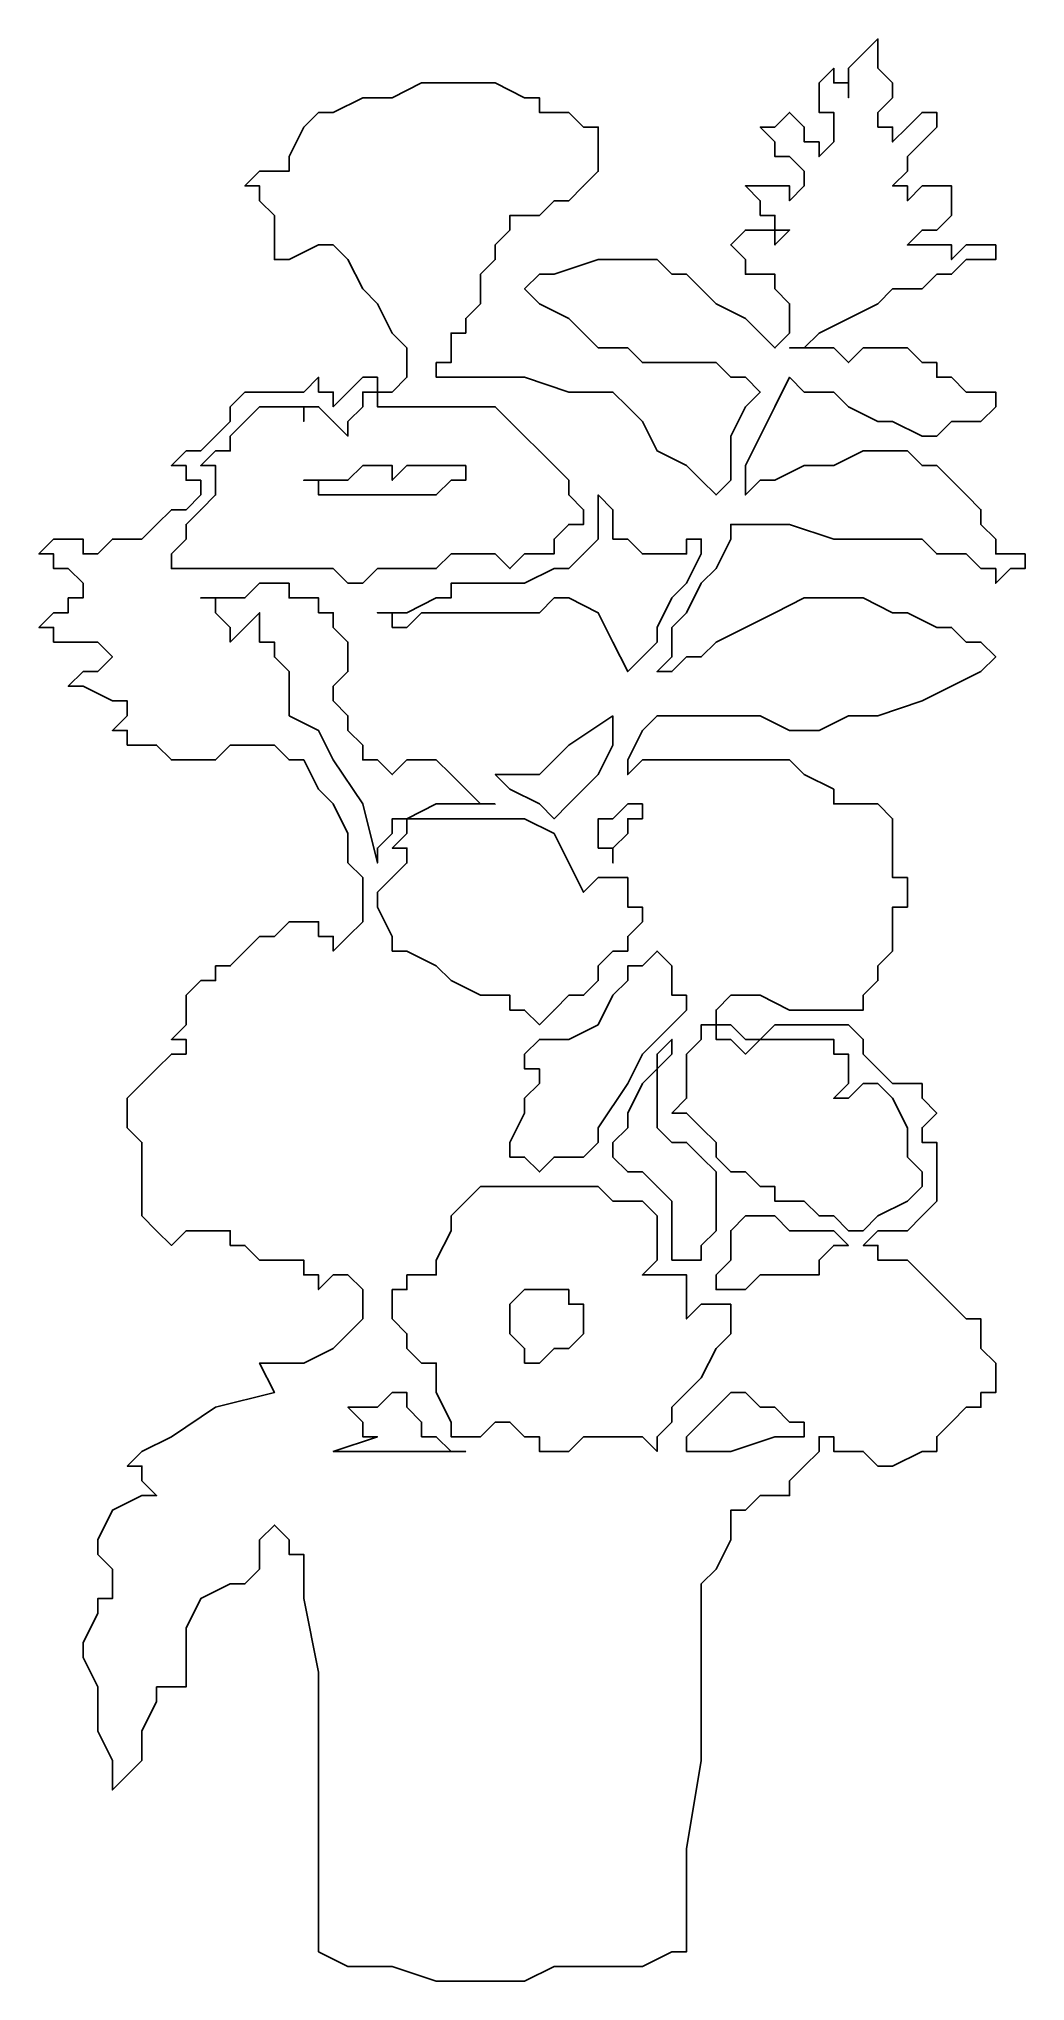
# Model space of a CAD drawing. Extents: x 4.278 to 4.65, y 5.596 to 6.329.
import ezdxf

# ---------------------------------------------------------------- set-up
doc = ezdxf.new("R2010")
doc.units = 0
doc.header["$MEASUREMENT"] = 0
doc.layers.add('P018', color=11, linetype='CONTINUOUS')
doc.layers.add('P02', color=7, linetype='CONTINUOUS')

msp = doc.modelspace()

# ---------------------------------------------------------------- linework, layer by layer
at = {"layer": 'P018'}
for points in [[(4.48318, 6.14588), (4.48318, 6.14588), (4.48318, 6.15144), (4.47762, 6.157), (4.47762, 6.157), (4.47762, 6.16255), (4.47206, 6.16811), (4.4665, 6.17367), (4.4665, 6.17367), (4.4665, 6.17367), (4.46095, 6.17922), (4.45539, 6.18478), (4.45539, 6.18478), (4.45539, 6.18478), (4.44983, 6.19034), (4.44428, 6.19034), (4.44428, 6.19034), (4.42761, 6.19034), (4.42205, 6.19034), (4.41649, 6.19034), (4.41094, 6.19034), (4.41094, 6.19034), (4.41094, 6.19034), (4.41094, 6.19034), (4.40538, 6.19034), (4.40538, 6.19034), (4.40538, 6.19034), (4.40538, 6.19589), (4.39982, 6.19589), (4.39982, 6.19589), (4.39982, 6.19589), (4.39982, 6.19034), (4.39426, 6.18478), (4.39426, 6.17922), (4.38871, 6.18478), (4.38871, 6.18478), (4.38315, 6.19034), (4.38315, 6.19034), (4.38315, 6.19034), (4.38315, 6.19034), (4.37759, 6.19034), (4.37759, 6.19034), (4.37759, 6.19034), (4.37759, 6.19034), (4.37759, 6.18478), (4.37759, 6.18478), (4.37759, 6.18478), (4.37759, 6.19034), (4.37204, 6.19034), (4.37204, 6.19034), (4.37204, 6.19034), (4.37204, 6.19034), (4.36648, 6.19034), (4.36648, 6.19034), (4.36648, 6.19034), (4.36092, 6.19034), (4.35537, 6.18478), (4.35537, 6.18478), (4.35537, 6.18478), (4.34981, 6.17922), (4.34981, 6.17367), (4.34425, 6.17367), (4.34425, 6.17367), (4.34425, 6.17367), (4.3387, 6.16811), (4.3387, 6.16811), (4.3387, 6.16811), (4.34425, 6.16811), (4.34425, 6.16255), (4.34425, 6.16255), (4.34425, 6.16255), (4.34425, 6.16255), (4.34425, 6.157), (4.34425, 6.157), (4.34425, 6.157), (4.34425, 6.157), (4.3387, 6.15144), (4.3387, 6.15144), (4.33314, 6.14588), (4.33314, 6.14033), (4.32758, 6.13477), (4.32758, 6.12921), (4.32758, 6.12921), (4.33314, 6.12921), (4.34425, 6.12921), (4.34981, 6.12921), (4.34981, 6.12921), (4.35537, 6.12921), (4.36092, 6.12921), (4.36648, 6.12921), (4.37204, 6.12921), (4.37759, 6.12921), (4.38315, 6.12921), (4.38315, 6.12921), (4.38315, 6.12921), (4.38871, 6.12921), (4.39426, 6.12365), (4.39426, 6.12365), (4.39426, 6.12365), (4.39982, 6.12365), (4.39982, 6.12365), (4.39982, 6.12365), (4.39982, 6.12365), (4.40538, 6.12921), (4.41649, 6.12921), (4.42205, 6.12921), (4.42761, 6.12921), (4.43316, 6.13477), (4.43872, 6.13477), (4.43872, 6.13477), (4.43872, 6.13477), (4.44428, 6.13477), (4.44428, 6.13477), (4.44428, 6.13477), (4.44428, 6.13477), (4.44983, 6.13477), (4.45539, 6.12921), (4.45539, 6.12921), (4.45539, 6.12921), (4.46095, 6.13477), (4.4665, 6.13477), (4.4665, 6.13477), (4.47206, 6.13477), (4.47206, 6.14033), (4.47762, 6.14588), (4.47762, 6.14588), (4.48318, 6.14588), (4.48318, 6.14588)], [(4.43872, 6.16255), (4.43872, 6.16255), (4.43316, 6.16255), (4.42761, 6.157), (4.42205, 6.157), (4.42205, 6.157), (4.42205, 6.157), (4.41649, 6.157), (4.41649, 6.157), (4.41649, 6.157), (4.41649, 6.157), (4.41094, 6.157), (4.41094, 6.157), (4.41094, 6.157), (4.41094, 6.157), (4.40538, 6.157), (4.40538, 6.157), (4.40538, 6.157), (4.40538, 6.157), (4.39982, 6.157), (4.39982, 6.157), (4.39982, 6.157), (4.39426, 6.157), (4.38871, 6.157), (4.38871, 6.157), (4.38315, 6.157), (4.38315, 6.16255), (4.37759, 6.16255), (4.37759, 6.16255), (4.37759, 6.16255), (4.38315, 6.16255), (4.38315, 6.16255), (4.38871, 6.16255), (4.39426, 6.16255), (4.39982, 6.16811), (4.40538, 6.16811), (4.40538, 6.16811), (4.40538, 6.16811), (4.41094, 6.16811), (4.41094, 6.16811), (4.41094, 6.16811), (4.41094, 6.16811), (4.41094, 6.16811), (4.41094, 6.16255), (4.41094, 6.16255), (4.41094, 6.16255), (4.41649, 6.16811), (4.41649, 6.16811), (4.41649, 6.16811), (4.41649, 6.16811), (4.42205, 6.16811), (4.42205, 6.16811), (4.42205, 6.16811), (4.42205, 6.16811), (4.42761, 6.16811), (4.43316, 6.16811), (4.43316, 6.16811), (4.43316, 6.16811), (4.43872, 6.16811), (4.43872, 6.16255), (4.43872, 6.16255), (4.43872, 6.16255)], [(4.52763, 6.14033), (4.52763, 6.14033), (4.52763, 6.14033), (4.52763, 6.14033), (4.52763, 6.14033), (4.52763, 6.14033), (4.52207, 6.14033), (4.52207, 6.13477), (4.51652, 6.13477), (4.51096, 6.13477), (4.51096, 6.13477), (4.5054, 6.13477), (4.5054, 6.13477), (4.5054, 6.13477), (4.49985, 6.14033), (4.49429, 6.14033), (4.49429, 6.14588), (4.49429, 6.15144), (4.49429, 6.15144), (4.48873, 6.157), (4.48873, 6.157), (4.48873, 6.15144), (4.48873, 6.14033), (4.48318, 6.13477), (4.48318, 6.13477), (4.47762, 6.12921), (4.47206, 6.12921), (4.46095, 6.12365), (4.45539, 6.12365), (4.45539, 6.12365), (4.44983, 6.12365), (4.44428, 6.12365), (4.44428, 6.12365), (4.44428, 6.12365), (4.44428, 6.12365), (4.43872, 6.12365), (4.43872, 6.12365), (4.43872, 6.12365), (4.43872, 6.12365), (4.43316, 6.12365), (4.43316, 6.12365), (4.43316, 6.1181), (4.42761, 6.1181), (4.41649, 6.11254), (4.41094, 6.11254), (4.41094, 6.11254), (4.41094, 6.11254), (4.41094, 6.11254), (4.41094, 6.11254), (4.41094, 6.11254), (4.41094, 6.11254), (4.40538, 6.11254), (4.40538, 6.11254), (4.40538, 6.11254), (4.41094, 6.11254), (4.41094, 6.10698), (4.41094, 6.10698), (4.41649, 6.10698), (4.42205, 6.11254), (4.42761, 6.11254), (4.42761, 6.11254), (4.42761, 6.11254), (4.43316, 6.11254), (4.43872, 6.11254), (4.43872, 6.11254), (4.43872, 6.11254), (4.44428, 6.11254), (4.44983, 6.11254), (4.44983, 6.11254), (4.44983, 6.11254), (4.45539, 6.11254), (4.46095, 6.11254), (4.46095, 6.11254), (4.46095, 6.11254), (4.4665, 6.11254), (4.4665, 6.11254), (4.4665, 6.11254), (4.4665, 6.11254), (4.47206, 6.1181), (4.47206, 6.1181), (4.47206, 6.1181), (4.47762, 6.1181), (4.48873, 6.11254), (4.49429, 6.10143), (4.49985, 6.09031), (4.49985, 6.09031), (4.5054, 6.09587), (4.51096, 6.10143), (4.51096, 6.10698), (4.51652, 6.1181), (4.52207, 6.12365), (4.52763, 6.13477), (4.52763, 6.14033), (4.52763, 6.14033)], [(4.44983, 6.0403), (4.44428, 6.0403), (4.44428, 6.0403), (4.43872, 6.04586), (4.43316, 6.05141), (4.42761, 6.05697), (4.42761, 6.05697), (4.42761, 6.05697), (4.42761, 6.05697), (4.42205, 6.05697), (4.42205, 6.05697), (4.42205, 6.05697), (4.41649, 6.05697), (4.41094, 6.05141), (4.41094, 6.05141), (4.41094, 6.05141), (4.40538, 6.05697), (4.39982, 6.05697), (4.39982, 6.06253), (4.39426, 6.06808), (4.39426, 6.07364), (4.38871, 6.0792), (4.38871, 6.08476), (4.38871, 6.08476), (4.39426, 6.09031), (4.39426, 6.09031), (4.39426, 6.09031), (4.39426, 6.09031), (4.39426, 6.09587), (4.39426, 6.09587), (4.39426, 6.09587), (4.39426, 6.10143), (4.38871, 6.10698), (4.38871, 6.11254), (4.38315, 6.11254), (4.38315, 6.11254), (4.38315, 6.1181), (4.37759, 6.1181), (4.37759, 6.1181), (4.37204, 6.1181), (4.37204, 6.12365), (4.36648, 6.12365), (4.36648, 6.12365), (4.36648, 6.12365), (4.36092, 6.12365), (4.35537, 6.1181), (4.34981, 6.1181), (4.34425, 6.1181), (4.34425, 6.1181), (4.3387, 6.1181), (4.3387, 6.1181), (4.34425, 6.1181), (4.34425, 6.11254), (4.34981, 6.10698), (4.34981, 6.10143), (4.34981, 6.10143), (4.35537, 6.10698), (4.35537, 6.10698), (4.35537, 6.10698), (4.35537, 6.10698), (4.36092, 6.11254), (4.36092, 6.11254), (4.36092, 6.11254), (4.36092, 6.11254), (4.36092, 6.11254), (4.36092, 6.10698), (4.36092, 6.10698), (4.36092, 6.10143), (4.36648, 6.10143), (4.36648, 6.09587), (4.36648, 6.09587), (4.36648, 6.09587), (4.37204, 6.09031), (4.37204, 6.0792), (4.37204, 6.07364), (4.38315, 6.06808), (4.38871, 6.05697), (4.39982, 6.0403), (4.40538, 6.01807), (4.40538, 6.02363), (4.41094, 6.02919), (4.41094, 6.03474), (4.41094, 6.03474), (4.41649, 6.03474), (4.42761, 6.0403), (4.43316, 6.0403), (4.44428, 6.0403), (4.44983, 6.0403), (4.44983, 6.0403)], [(4.49429, 6.07364), (4.47762, 6.06253), (4.47762, 6.06253), (4.47206, 6.05697), (4.4665, 6.05141), (4.46095, 6.05141), (4.45539, 6.05141), (4.45539, 6.05141), (4.44983, 6.05141), (4.44983, 6.05141), (4.45539, 6.04586), (4.4665, 6.0403), (4.47206, 6.03474), (4.47206, 6.03474), (4.47762, 6.0403), (4.48873, 6.05141), (4.49429, 6.06253), (4.49429, 6.07364), (4.49429, 6.07364)], [(4.5054, 6.03474), (4.5054, 6.03474), (4.5054, 6.0403), (4.49985, 6.0403), (4.49985, 6.0403), (4.49985, 6.0403), (4.49429, 6.03474), (4.48873, 6.03474), (4.48873, 6.02919), (4.48873, 6.02363), (4.49429, 6.02363), (4.49429, 6.01807), (4.49429, 6.01807), (4.49429, 6.01807), (4.49429, 6.02363), (4.49429, 6.02363), (4.49429, 6.02363), (4.49429, 6.02363), (4.49985, 6.02919), (4.49985, 6.03474), (4.49985, 6.03474), (4.5054, 6.03474), (4.5054, 6.03474)], [(4.5054, 5.99584), (4.5054, 5.99584), (4.5054, 6.0014), (4.49985, 6.0014), (4.49985, 6.00696), (4.49985, 6.00696), (4.49985, 6.01252), (4.49429, 6.01252), (4.49429, 6.01252), (4.49429, 6.01252), (4.48873, 6.01252), (4.48318, 6.00696), (4.48318, 6.00696), (4.47762, 6.01807), (4.47206, 6.02919), (4.46095, 6.03474), (4.44983, 6.03474), (4.44428, 6.03474), (4.43316, 6.03474), (4.42761, 6.03474), (4.42205, 6.03474), (4.41649, 6.03474), (4.41649, 6.02919), (4.41094, 6.02363), (4.41094, 6.02363), (4.41094, 6.02363), (4.41649, 6.02363), (4.41649, 6.01807), (4.41649, 6.01807), (4.41649, 6.01807), (4.41649, 6.01807), (4.41649, 6.01807), (4.41649, 6.01807), (4.41649, 6.01807), (4.41649, 6.01807), (4.41094, 6.01252), (4.41094, 6.01252), (4.41094, 6.01252), (4.41094, 6.01252), (4.40538, 6.00696), (4.40538, 6.00696), (4.40538, 6.0014), (4.41094, 5.99029), (4.41094, 5.98473), (4.41094, 5.98473), (4.41649, 5.98473), (4.42761, 5.97917), (4.43316, 5.97362), (4.44428, 5.96806), (4.44983, 5.96806), (4.44983, 5.96806), (4.45539, 5.96806), (4.45539, 5.96806), (4.45539, 5.96806), (4.45539, 5.96806), (4.45539, 5.9625), (4.45539, 5.9625), (4.45539, 5.9625), (4.46095, 5.9625), (4.4665, 5.95695), (4.4665, 5.95695), (4.4665, 5.95695), (4.47206, 5.9625), (4.47206, 5.9625), (4.47206, 5.9625), (4.47206, 5.9625), (4.47762, 5.96806), (4.48318, 5.96806), (4.48318, 5.96806), (4.48318, 5.96806), (4.48873, 5.97362), (4.48873, 5.97362), (4.48873, 5.97917), (4.48873, 5.97917), (4.49429, 5.98473), (4.49429, 5.98473), (4.49429, 5.98473), (4.49985, 5.98473), (4.49985, 5.99029), (4.5054, 5.99584), (4.5054, 5.99584), (4.5054, 5.99584)], [(4.52207, 5.96806), (4.51652, 5.96806), (4.51652, 5.97362), (4.51652, 5.97917), (4.51096, 5.98473), (4.51096, 5.98473), (4.51096, 5.98473), (4.5054, 5.97917), (4.49985, 5.97917), (4.49985, 5.97362), (4.49429, 5.96806), (4.48873, 5.95695), (4.47762, 5.95139), (4.47206, 5.95139), (4.4665, 5.95139), (4.4665, 5.95139), (4.46095, 5.94583), (4.46095, 5.94583), (4.46095, 5.94583), (4.46095, 5.94583), (4.46095, 5.94028), (4.46095, 5.94028), (4.46095, 5.94028), (4.4665, 5.94028), (4.4665, 5.94028), (4.4665, 5.94028), (4.4665, 5.94028), (4.4665, 5.94028), (4.4665, 5.93472), (4.4665, 5.93472), (4.46095, 5.92916), (4.46095, 5.9236), (4.45539, 5.91249), (4.45539, 5.90693), (4.45539, 5.90693), (4.46095, 5.90693), (4.4665, 5.90138), (4.4665, 5.90138), (4.4665, 5.90138), (4.47206, 5.90693), (4.47762, 5.90693), (4.48318, 5.90693), (4.48318, 5.90693), (4.48873, 5.91249), (4.48873, 5.91249), (4.48873, 5.91805), (4.49985, 5.93472), (4.5054, 5.94583), (4.51652, 5.95695), (4.52207, 5.9625), (4.52207, 5.96806), (4.52207, 5.96806)], [(4.61098, 5.89582), (4.61098, 5.89582), (4.61098, 5.89582), (4.61098, 5.89582), (4.61098, 5.90138), (4.60543, 5.90693), (4.60543, 5.91249), (4.60543, 5.91805), (4.59987, 5.92916), (4.59431, 5.93472), (4.59431, 5.93472), (4.59431, 5.93472), (4.58876, 5.93472), (4.5832, 5.92916), (4.57764, 5.92916), (4.57764, 5.92916), (4.5832, 5.93472), (4.5832, 5.93472), (4.5832, 5.94028), (4.5832, 5.94583), (4.57764, 5.94583), (4.57764, 5.95139), (4.57209, 5.95139), (4.57209, 5.95139), (4.56653, 5.95139), (4.56097, 5.95139), (4.55542, 5.95139), (4.55542, 5.95139), (4.54986, 5.95139), (4.5443, 5.94583), (4.5443, 5.94583), (4.5443, 5.94583), (4.53874, 5.95139), (4.53319, 5.95139), (4.53319, 5.95139), (4.53319, 5.95139), (4.53319, 5.95695), (4.52763, 5.95695), (4.52763, 5.95695), (4.52763, 5.95695), (4.52763, 5.95139), (4.52207, 5.94583), (4.52207, 5.94028), (4.52207, 5.93472), (4.52207, 5.92916), (4.51652, 5.9236), (4.51652, 5.9236), (4.52207, 5.9236), (4.52763, 5.91805), (4.53319, 5.91249), (4.53319, 5.90693), (4.53319, 5.90693), (4.53874, 5.90138), (4.5443, 5.90138), (4.54986, 5.89582), (4.54986, 5.89582), (4.55542, 5.89582), (4.55542, 5.89026), (4.55542, 5.89026), (4.56097, 5.89026), (4.56653, 5.89026), (4.57209, 5.88471), (4.57209, 5.88471), (4.57209, 5.88471), (4.57764, 5.88471), (4.5832, 5.87915), (4.5832, 5.87915), (4.58876, 5.87915), (4.59431, 5.88471), (4.60543, 5.89026), (4.61098, 5.89582), (4.61098, 5.89582)], [(4.53319, 5.89026), (4.53319, 5.89582), (4.53319, 5.90138), (4.52763, 5.90693), (4.52763, 5.90693), (4.52207, 5.91249), (4.51652, 5.91249), (4.51096, 5.91805), (4.51096, 5.91805), (4.51096, 5.91805), (4.51096, 5.9236), (4.51096, 5.92916), (4.51096, 5.93472), (4.51096, 5.94028), (4.51652, 5.94583), (4.51652, 5.95139), (4.51652, 5.95139), (4.51652, 5.95139), (4.51096, 5.94583), (4.51096, 5.94028), (4.5054, 5.93472), (4.49985, 5.9236), (4.49985, 5.91805), (4.49429, 5.91249), (4.49429, 5.90693), (4.49985, 5.90138), (4.5054, 5.90138), (4.51096, 5.89582), (4.51096, 5.89582), (4.51096, 5.89582), (4.51652, 5.89026), (4.51652, 5.89026), (4.51652, 5.88471), (4.51652, 5.88471), (4.51652, 5.88471), (4.51652, 5.87915), (4.51652, 5.87915), (4.51652, 5.87915), (4.51652, 5.87359), (4.51652, 5.86804), (4.51652, 5.86804), (4.52763, 5.86804), (4.52763, 5.87359), (4.53319, 5.87915), (4.53319, 5.88471), (4.53319, 5.89026), (4.53319, 5.89026)], [(4.53874, 5.85136), (4.53319, 5.85136), (4.52763, 5.85136), (4.52207, 5.84581), (4.52207, 5.84581), (4.52207, 5.84581), (4.52207, 5.85136), (4.52207, 5.85136), (4.52207, 5.85136), (4.52207, 5.85136), (4.52207, 5.85692), (4.52207, 5.86248), (4.52207, 5.86248), (4.51652, 5.86248), (4.51096, 5.86248), (4.5054, 5.86248), (4.5054, 5.86248), (4.5054, 5.86248), (4.51096, 5.86804), (4.51096, 5.86804), (4.51096, 5.86804), (4.51096, 5.86804), (4.51096, 5.87359), (4.51096, 5.87915), (4.51096, 5.87915), (4.51096, 5.88471), (4.51096, 5.88471), (4.5054, 5.89026), (4.5054, 5.89026), (4.5054, 5.89026), (4.5054, 5.89026), (4.49985, 5.89026), (4.49985, 5.89026), (4.49429, 5.89026), (4.48873, 5.89582), (4.48318, 5.89582), (4.48318, 5.89582), (4.48318, 5.89582), (4.47762, 5.89582), (4.47206, 5.89582), (4.47206, 5.89582), (4.4665, 5.89582), (4.46095, 5.89582), (4.45539, 5.89582), (4.44983, 5.89582), (4.44983, 5.89582), (4.44983, 5.89582), (4.44428, 5.89582), (4.44428, 5.89582), (4.44428, 5.89582), (4.43872, 5.89026), (4.43316, 5.88471), (4.43316, 5.88471), (4.43316, 5.87915), (4.42761, 5.86804), (4.42761, 5.86248), (4.42205, 5.86248), (4.41649, 5.86248), (4.41649, 5.85692), (4.41094, 5.85692), (4.41094, 5.85136), (4.41094, 5.84581), (4.41649, 5.84025), (4.41649, 5.83469), (4.42205, 5.82914), (4.42205, 5.82914), (4.42761, 5.82914), (4.42761, 5.82358), (4.42761, 5.82358), (4.42761, 5.81802), (4.43316, 5.80691), (4.43316, 5.80135), (4.43316, 5.80135), (4.43316, 5.80135), (4.43872, 5.80135), (4.44428, 5.80135), (4.44428, 5.80135), (4.44428, 5.80135), (4.44983, 5.80691), (4.44983, 5.80691), (4.44983, 5.80691), (4.44983, 5.80691), (4.45539, 5.80691), (4.46095, 5.80135), (4.46095, 5.80135), (4.46095, 5.80135), (4.4665, 5.80135), (4.4665, 5.7958), (4.47206, 5.7958), (4.47762, 5.7958), (4.48318, 5.80135), (4.48873, 5.80135), (4.48873, 5.80135), (4.48873, 5.80135), (4.48873, 5.80135), (4.48873, 5.80135), (4.48873, 5.80135), (4.48873, 5.80135), (4.49429, 5.80135), (4.49985, 5.80135), (4.49985, 5.80135), (4.49985, 5.80135), (4.5054, 5.80135), (4.51096, 5.7958), (4.51096, 5.7958), (4.51096, 5.80135), (4.51652, 5.80691), (4.51652, 5.81247), (4.52207, 5.81802), (4.52763, 5.82358), (4.53319, 5.83469), (4.53874, 5.84025), (4.53874, 5.84581), (4.53874, 5.85136), (4.53874, 5.85136)], [(4.5832, 5.87359), (4.5832, 5.87359), (4.57764, 5.87915), (4.57209, 5.87915), (4.56653, 5.87915), (4.56097, 5.87915), (4.55542, 5.88471), (4.54986, 5.88471), (4.54986, 5.88471), (4.54986, 5.88471), (4.5443, 5.88471), (4.53874, 5.87915), (4.53874, 5.87915), (4.53874, 5.87359), (4.53874, 5.86804), (4.53319, 5.86248), (4.53319, 5.85692), (4.53319, 5.85692), (4.53874, 5.85692), (4.53874, 5.85692), (4.5443, 5.85692), (4.5443, 5.85692), (4.54986, 5.86248), (4.54986, 5.86248), (4.54986, 5.86248), (4.54986, 5.86248), (4.55542, 5.86248), (4.55542, 5.86248), (4.55542, 5.86248), (4.55542, 5.86248), (4.56097, 5.86248), (4.56653, 5.86248), (4.56653, 5.86248), (4.57209, 5.86248), (4.57209, 5.86804), (4.57764, 5.87359), (4.57764, 5.87359), (4.5832, 5.87359), (4.5832, 5.87359)], [(4.48318, 5.85136), (4.48318, 5.84581), (4.48318, 5.84025), (4.47762, 5.83469), (4.47762, 5.83469), (4.47762, 5.83469), (4.47206, 5.83469), (4.4665, 5.82914), (4.4665, 5.82914), (4.4665, 5.82914), (4.4665, 5.82914), (4.46095, 5.82914), (4.46095, 5.82914), (4.46095, 5.82914), (4.46095, 5.83469), (4.45539, 5.84025), (4.45539, 5.84025), (4.45539, 5.84025), (4.45539, 5.84581), (4.45539, 5.85136), (4.45539, 5.85136), (4.45539, 5.85136), (4.46095, 5.85692), (4.4665, 5.85692), (4.47206, 5.85692), (4.47762, 5.85692), (4.47762, 5.85136), (4.48318, 5.85136), (4.48318, 5.84581), (4.48318, 5.85136), (4.48318, 5.85136)], [(4.43872, 5.7958), (4.43316, 5.7958), (4.42761, 5.80135), (4.42205, 5.80135), (4.42205, 5.80135), (4.42205, 5.80135), (4.42205, 5.80691), (4.41649, 5.81247), (4.41649, 5.81802), (4.41649, 5.81802), (4.41094, 5.81802), (4.40538, 5.81247), (4.39982, 5.81247), (4.39982, 5.81247), (4.39982, 5.81247), (4.39426, 5.81247), (4.39426, 5.81247), (4.39426, 5.81247), (4.39982, 5.80691), (4.39982, 5.80135), (4.40538, 5.80135), (4.38871, 5.7958), (4.43872, 5.7958), (4.43872, 5.7958)], [(4.56653, 5.80691), (4.56097, 5.80691), (4.55542, 5.81247), (4.54986, 5.81247), (4.54986, 5.81247), (4.54986, 5.81247), (4.5443, 5.81802), (4.53874, 5.81802), (4.53874, 5.81802), (4.53319, 5.81247), (4.52763, 5.80691), (4.52207, 5.80135), (4.52207, 5.7958), (4.53874, 5.7958), (4.55542, 5.80135), (4.56097, 5.80135), (4.56653, 5.80135), (4.56653, 5.80691), (4.56653, 5.80691)]]:
    msp.add_lwpolyline(points, dxfattribs=at)
at = {"layer": 'P02'}
msp.add_lwpolyline([(4.64988, 6.13477), (4.64988, 6.12921), (4.64988, 6.12921), (4.64988, 6.12921), (4.64988, 6.12921), (4.64988, 6.12921), (4.64988, 6.12921), (4.64988, 6.12921), (4.64988, 6.12921), (4.64988, 6.12921), (4.64988, 6.12921), (4.64988, 6.12921), (4.64988, 6.12921), (4.64988, 6.12921), (4.64988, 6.12921), (4.64433, 6.12921), (4.64433, 6.12921), (4.64433, 6.12921), (4.64433, 6.12921), (4.63877, 6.12365), (4.63877, 6.12365), (4.63877, 6.12365), (4.63877, 6.12921), (4.63321, 6.12921), (4.63321, 6.12921), (4.63321, 6.12921), (4.62766, 6.13477), (4.6221, 6.13477), (4.61654, 6.13477), (4.61654, 6.13477), (4.61098, 6.14033), (4.59987, 6.14033), (4.59431, 6.14033), (4.57764, 6.14033), (4.56097, 6.14588), (4.54986, 6.14588), (4.53874, 6.14588), (4.53874, 6.14033), (4.53319, 6.12921), (4.52763, 6.12365), (4.52207, 6.11254), (4.51652, 6.10698), (4.51652, 6.09587), (4.51096, 6.09031), (4.51096, 6.09031), (4.51652, 6.09031), (4.52207, 6.09587), (4.52763, 6.09587), (4.53319, 6.10143), (4.5443, 6.10698), (4.55542, 6.11254), (4.56653, 6.1181), (4.57764, 6.1181), (4.58876, 6.1181), (4.59987, 6.11254), (4.60543, 6.11254), (4.61654, 6.10698), (4.61654, 6.10698), (4.6221, 6.10698), (4.62766, 6.10143), (4.62766, 6.10143), (4.63321, 6.10143), (4.63321, 6.10143), (4.63877, 6.09587), (4.63877, 6.09587), (4.63877, 6.09587), (4.63321, 6.09031), (4.6221, 6.08476), (4.61098, 6.0792), (4.59431, 6.07364), (4.5832, 6.07364), (4.57209, 6.06808), (4.56653, 6.06808), (4.56097, 6.06808), (4.54986, 6.07364), (4.53319, 6.07364), (4.51096, 6.07364), (4.51096, 6.07364), (4.5054, 6.06808), (4.49985, 6.05697), (4.49985, 6.05141), (4.49985, 6.05141), (4.5054, 6.05697), (4.51096, 6.05697), (4.51096, 6.05697), (4.51096, 6.05697), (4.51652, 6.05697), (4.51652, 6.05697), (4.51652, 6.05697), (4.51652, 6.05697), (4.52207, 6.05697), (4.52763, 6.05697), (4.53319, 6.05697), (4.53874, 6.05697), (4.5443, 6.05697), (4.54986, 6.05697), (4.54986, 6.05697), (4.56097, 6.05697), (4.56653, 6.05141), (4.57764, 6.04586), (4.57764, 6.0403), (4.5832, 6.0403), (4.58876, 6.0403), (4.59431, 6.0403), (4.59431, 6.0403), (4.59431, 6.0403), (4.59987, 6.03474), (4.59987, 6.02363), (4.59987, 6.01807), (4.59987, 6.01807), (4.59987, 6.01807), (4.59987, 6.01252), (4.59987, 6.01252), (4.59987, 6.01252), (4.60543, 6.01252), (4.60543, 6.00696), (4.60543, 6.00696), (4.60543, 6.00696), (4.60543, 6.0014), (4.59987, 6.0014), (4.59987, 5.99584), (4.59987, 5.99029), (4.59987, 5.98473), (4.59431, 5.97917), (4.59431, 5.97917), (4.59431, 5.97362), (4.58876, 5.96806), (4.58876, 5.9625), (4.5832, 5.9625), (4.5832, 5.9625), (4.57764, 5.9625), (4.57209, 5.9625), (4.56653, 5.9625), (4.56097, 5.9625), (4.54986, 5.96806), (4.5443, 5.96806), (4.5443, 5.96806), (4.5443, 5.96806), (4.53874, 5.96806), (4.53319, 5.9625), (4.53319, 5.9625), (4.53319, 5.95695), (4.53874, 5.95695), (4.5443, 5.95139), (4.5443, 5.95139), (4.54986, 5.95139), (4.55542, 5.95695), (4.56097, 5.95695), (4.56653, 5.95695), (4.56653, 5.95695), (4.57209, 5.95695), (4.57209, 5.95695), (4.57209, 5.95695), (4.57209, 5.95695), (4.57764, 5.95695), (4.5832, 5.95695), (4.5832, 5.95695), (4.5832, 5.95695), (4.58876, 5.95139), (4.58876, 5.95139), (4.58876, 5.94583), (4.58876, 5.94583), (4.59431, 5.94028), (4.59987, 5.93472), (4.60543, 5.93472), (4.61098, 5.93472), (4.61098, 5.92916), (4.61654, 5.9236), (4.61654, 5.9236), (4.61654, 5.9236), (4.61654, 5.9236), (4.61098, 5.91805), (4.61098, 5.91805), (4.61098, 5.91805), (4.61098, 5.91805), (4.61098, 5.91249), (4.61098, 5.91249), (4.61098, 5.91249), (4.61654, 5.91249), (4.61654, 5.90693), (4.61654, 5.90693), (4.61654, 5.90693), (4.61654, 5.90138), (4.61654, 5.89582), (4.61654, 5.89582), (4.61654, 5.89026), (4.61098, 5.88471), (4.60543, 5.87915), (4.59987, 5.87915), (4.59431, 5.87915), (4.59431, 5.87915), (4.58876, 5.87359), (4.58876, 5.87359), (4.58876, 5.87359), (4.59431, 5.87359), (4.59431, 5.86804), (4.59987, 5.86804), (4.60543, 5.86804), (4.61098, 5.86248), (4.61654, 5.85692), (4.61654, 5.85692), (4.61654, 5.85692), (4.6221, 5.85136), (4.62766, 5.84581), (4.62766, 5.84581), (4.62766, 5.84581), (4.63321, 5.84581), (4.63321, 5.84025), (4.63321, 5.84025), (4.63321, 5.83469), (4.63877, 5.82914), (4.63877, 5.82358), (4.63877, 5.81802), (4.63877, 5.81802), (4.63321, 5.81802), (4.63321, 5.81247), (4.62766, 5.81247), (4.62766, 5.81247), (4.6221, 5.80691), (4.61654, 5.80135), (4.61654, 5.80135), (4.61654, 5.80135), (4.61654, 5.80135), (4.61654, 5.7958), (4.61654, 5.7958), (4.61654, 5.7958), (4.61098, 5.7958), (4.59987, 5.79024), (4.59431, 5.79024), (4.59431, 5.79024), (4.58876, 5.7958), (4.5832, 5.7958), (4.57764, 5.7958), (4.57764, 5.7958), (4.57764, 5.80135), (4.57209, 5.80135), (4.57209, 5.80135), (4.57209, 5.80135), (4.57209, 5.7958), (4.56653, 5.79024), (4.56653, 5.79024), (4.56653, 5.79024), (4.56097, 5.78468), (4.56097, 5.77912), (4.55542, 5.77912), (4.54986, 5.77912), (4.5443, 5.77357), (4.53874, 5.77357), (4.53874, 5.76801), (4.53874, 5.76245), (4.53319, 5.75134), (4.52763, 5.74578), (4.52763, 5.73467), (4.52763, 5.70688), (4.52763, 5.6791), (4.52207, 5.64576), (4.52207, 5.61242), (4.52207, 5.61242), (4.52207, 5.61242), (4.52207, 5.60686), (4.52207, 5.60686), (4.52207, 5.60686), (4.51652, 5.60686), (4.5054, 5.6013), (4.49985, 5.6013), (4.48873, 5.6013), (4.47206, 5.6013), (4.46095, 5.59575), (4.44983, 5.59575), (4.42761, 5.59575), (4.41094, 5.6013), (4.39426, 5.6013), (4.38315, 5.60686), (4.38315, 5.66799), (4.38315, 5.71244), (4.37759, 5.74023), (4.37759, 5.75134), (4.37759, 5.75134), (4.37759, 5.7569), (4.37204, 5.7569), (4.37204, 5.7569), (4.37204, 5.76245), (4.37204, 5.76245), (4.36648, 5.76801), (4.36648, 5.76801), (4.36648, 5.76801), (4.36648, 5.76801), (4.36092, 5.76245), (4.36092, 5.76245), (4.36092, 5.7569), (4.36092, 5.75134), (4.35537, 5.74578), (4.35537, 5.74578), (4.34981, 5.74578), (4.3387, 5.74023), (4.33314, 5.72911), (4.33314, 5.718), (4.33314, 5.718), (4.33314, 5.718), (4.33314, 5.71244), (4.33314, 5.71244), (4.33314, 5.71244), (4.33314, 5.71244), (4.33314, 5.70688), (4.33314, 5.70688), (4.32202, 5.70688), (4.32202, 5.70688), (4.32202, 5.70133), (4.31647, 5.69021), (4.31647, 5.68466), (4.31647, 5.6791), (4.31091, 5.67354), (4.30535, 5.66799), (4.30535, 5.66799), (4.30535, 5.67354), (4.30535, 5.6791), (4.2998, 5.69021), (4.2998, 5.70688), (4.29424, 5.718), (4.29424, 5.72356), (4.2998, 5.73467), (4.2998, 5.74023), (4.30535, 5.74023), (4.30535, 5.74578), (4.30535, 5.75134), (4.2998, 5.7569), (4.2998, 5.7569), (4.2998, 5.76245), (4.30535, 5.77357), (4.31647, 5.77912), (4.32202, 5.77912), (4.32202, 5.77912), (4.31647, 5.78468), (4.31647, 5.79024), (4.31091, 5.79024), (4.31647, 5.7958), (4.32758, 5.80135), (4.34425, 5.81247), (4.36648, 5.81802), (4.36092, 5.82914), (4.37759, 5.82914), (4.38871, 5.83469), (4.39426, 5.84025), (4.39982, 5.84581), (4.39982, 5.85136), (4.39982, 5.85692), (4.39426, 5.86248), (4.39426, 5.86248), (4.39426, 5.86248), (4.39426, 5.86248), (4.38871, 5.86248), (4.38871, 5.86248), (4.38871, 5.86248), (4.38871, 5.86248), (4.38315, 5.85692), (4.38315, 5.85692), (4.38315, 5.85692), (4.38315, 5.86248), (4.37759, 5.86248), (4.37759, 5.86248), (4.37759, 5.86248), (4.37759, 5.86804), (4.37204, 5.86804), (4.37204, 5.86804), (4.37204, 5.86804), (4.37204, 5.86804), (4.36648, 5.86804), (4.36648, 5.86804), (4.36648, 5.86804), (4.36648, 5.86804), (4.36092, 5.86804), (4.36092, 5.86804), (4.36092, 5.86804), (4.35537, 5.87359), (4.34981, 5.87359), (4.34981, 5.87359), (4.34981, 5.87359), (4.34981, 5.87915), (4.34981, 5.87915), (4.34981, 5.87915), (4.34981, 5.87915), (4.34425, 5.87915), (4.3387, 5.87915), (4.3387, 5.87915), (4.3387, 5.87915), (4.33314, 5.87915), (4.32758, 5.87359), (4.32758, 5.87359), (4.32758, 5.87359), (4.32202, 5.87915), (4.31647, 5.88471), (4.31647, 5.89026), (4.31647, 5.90138), (4.31647, 5.91249), (4.31091, 5.91805), (4.31091, 5.92916), (4.31091, 5.92916), (4.31647, 5.93472), (4.31647, 5.93472), (4.31647, 5.93472), (4.31647, 5.93472), (4.32202, 5.94028), (4.32758, 5.94583), (4.33314, 5.94583), (4.33314, 5.94583), (4.33314, 5.95139), (4.32758, 5.95139), (4.32758, 5.95139), (4.32758, 5.95139), (4.33314, 5.95695), (4.33314, 5.9625), (4.33314, 5.96806), (4.33314, 5.96806), (4.33314, 5.96806), (4.33314, 5.96806), (4.33314, 5.96806), (4.33314, 5.96806), (4.3387, 5.97362), (4.3387, 5.97362), (4.3387, 5.97362), (4.34425, 5.97362), (4.34425, 5.97917), (4.34981, 5.97917), (4.34981, 5.97917), (4.34981, 5.97917), (4.35537, 5.98473), (4.35537, 5.98473), (4.35537, 5.98473), (4.35537, 5.98473), (4.36092, 5.99029), (4.36648, 5.99029), (4.36648, 5.99029), (4.36648, 5.99029), (4.37204, 5.99584), (4.37759, 5.99584), (4.37759, 5.99584), (4.37759, 5.99584), (4.38315, 5.99584), (4.38315, 5.99029), (4.38871, 5.99029), (4.38871, 5.99029), (4.38871, 5.99029), (4.38871, 5.98473), (4.38871, 5.98473), (4.38871, 5.98473), (4.39426, 5.99029), (4.39426, 5.99029), (4.39426, 5.99029), (4.39426, 5.99029), (4.39982, 5.99584), (4.39982, 6.0014), (4.39982, 6.0014), (4.39982, 6.00696), (4.39982, 6.01252), (4.39426, 6.01807), (4.39426, 6.02919), (4.38871, 6.0403), (4.38315, 6.04586), (4.37759, 6.05697), (4.37759, 6.05697), (4.37204, 6.05697), (4.36648, 6.06253), (4.36092, 6.06253), (4.35537, 6.06253), (4.35537, 6.06253), (4.34981, 6.06253), (4.34425, 6.05697), (4.34425, 6.05697), (4.34425, 6.05697), (4.34425, 6.05697), (4.3387, 6.05697), (4.3387, 6.05697), (4.3387, 6.05697), (4.33314, 6.05697), (4.32758, 6.05697), (4.32758, 6.05697), (4.32758, 6.05697), (4.32202, 6.06253), (4.31647, 6.06253), (4.31091, 6.06253), (4.31091, 6.06253), (4.31091, 6.06808), (4.30535, 6.06808), (4.30535, 6.06808), (4.30535, 6.06808), (4.31091, 6.07364), (4.31091, 6.0792), (4.31091, 6.0792), (4.30535, 6.0792), (4.29424, 6.08476), (4.28868, 6.08476), (4.28868, 6.08476), (4.28868, 6.08476), (4.29424, 6.09031), (4.2998, 6.09031), (4.30535, 6.09587), (4.30535, 6.09587), (4.2998, 6.10143), (4.29424, 6.10143), (4.29424, 6.10143), (4.29424, 6.10143), (4.29424, 6.10143), (4.28868, 6.10143), (4.28868, 6.10143), (4.28313, 6.10143), (4.28313, 6.10698), (4.27757, 6.10698), (4.27757, 6.10698), (4.27757, 6.10698), (4.28313, 6.11254), (4.28313, 6.11254), (4.28313, 6.11254), (4.28868, 6.11254), (4.28868, 6.1181), (4.29424, 6.1181), (4.29424, 6.1181), (4.29424, 6.1181), (4.29424, 6.12365), (4.29424, 6.12365), (4.29424, 6.12365), (4.29424, 6.12365), (4.28868, 6.12921), (4.28313, 6.12921), (4.28313, 6.12921), (4.28313, 6.12921), (4.28313, 6.13477), (4.27757, 6.13477), (4.27757, 6.13477), (4.27757, 6.13477), (4.28313, 6.14033), (4.28313, 6.14033), (4.28868, 6.14033), (4.28868, 6.14033), (4.29424, 6.14033), (4.29424, 6.13477), (4.29424, 6.13477), (4.29424, 6.13477), (4.2998, 6.13477), (4.2998, 6.13477), (4.2998, 6.13477), (4.2998, 6.13477), (4.30535, 6.14033), (4.31091, 6.14033), (4.31647, 6.14033), (4.31647, 6.14033), (4.32202, 6.14588), (4.32202, 6.14588), (4.32202, 6.14588), (4.32758, 6.15144), (4.33314, 6.15144), (4.3387, 6.157), (4.3387, 6.157), (4.3387, 6.157), (4.3387, 6.16255), (4.33314, 6.16255), (4.33314, 6.16255), (4.33314, 6.16255), (4.33314, 6.16811), (4.32758, 6.16811), (4.32758, 6.16811), (4.32758, 6.16811), (4.33314, 6.17367), (4.33314, 6.17367), (4.3387, 6.17367), (4.3387, 6.17367), (4.34425, 6.17922), (4.34425, 6.17922), (4.34425, 6.17922), (4.34425, 6.17922), (4.34981, 6.18478), (4.34981, 6.19034), (4.34981, 6.19034), (4.34981, 6.19034), (4.35537, 6.19589), (4.35537, 6.19589), (4.35537, 6.19589), (4.35537, 6.19589), (4.36092, 6.19589), (4.37204, 6.19589), (4.37759, 6.19589), (4.37759, 6.19589), (4.38315, 6.20145), (4.38315, 6.20145), (4.38315, 6.20145), (4.38315, 6.19589), (4.38871, 6.19589), (4.38871, 6.19034), (4.38871, 6.19034), (4.38871, 6.19034), (4.39426, 6.19589), (4.39426, 6.19589), (4.39426, 6.19589), (4.39426, 6.19589), (4.39982, 6.20145), (4.39982, 6.20145), (4.39982, 6.20145), (4.39982, 6.20145), (4.40538, 6.20145), (4.40538, 6.19589), (4.40538, 6.19589), (4.40538, 6.19589), (4.41094, 6.19589), (4.41094, 6.19589), (4.41094, 6.19589), (4.41094, 6.19589), (4.41649, 6.20145), (4.41649, 6.20145), (4.41649, 6.20145), (4.41649, 6.20701), (4.41649, 6.21257), (4.41094, 6.21812), (4.41094, 6.21812), (4.40538, 6.22924), (4.39982, 6.23479), (4.39426, 6.24591), (4.38871, 6.25146), (4.38871, 6.25146), (4.38315, 6.25146), (4.37204, 6.24591), (4.36648, 6.24591), (4.36648, 6.24591), (4.36648, 6.25146), (4.36648, 6.25146), (4.36648, 6.25146), (4.36648, 6.25702), (4.36648, 6.26258), (4.36092, 6.26813), (4.36092, 6.26813), (4.36092, 6.26813), (4.36092, 6.27369), (4.35537, 6.27369), (4.35537, 6.27369), (4.35537, 6.27369), (4.36092, 6.27925), (4.36648, 6.27925), (4.37204, 6.27925), (4.37204, 6.28481), (4.37759, 6.29592), (4.38315, 6.30148), (4.38871, 6.30148), (4.39982, 6.30703), (4.41094, 6.30703), (4.42205, 6.31259), (4.43316, 6.31259), (4.44983, 6.31259), (4.46095, 6.30703), (4.4665, 6.30703), (4.4665, 6.30148), (4.47206, 6.30148), (4.47762, 6.30148), (4.48318, 6.29592), (4.48318, 6.29592), (4.48318, 6.29592), (4.48873, 6.29592), (4.48873, 6.29036), (4.48873, 6.29036), (4.48873, 6.29036), (4.48873, 6.28481), (4.48873, 6.27925), (4.48873, 6.27925), (4.48873, 6.27925), (4.48318, 6.27369), (4.48318, 6.27369), (4.47762, 6.26813), (4.47206, 6.26813), (4.47206, 6.26813), (4.4665, 6.26258), (4.4665, 6.26258), (4.4665, 6.26258), (4.46095, 6.26258), (4.45539, 6.26258), (4.45539, 6.26258), (4.45539, 6.26258), (4.45539, 6.25702), (4.44983, 6.25146), (4.44983, 6.25146), (4.44983, 6.25146), (4.44983, 6.24591), (4.44428, 6.24035), (4.44428, 6.23479), (4.44428, 6.22924), (4.43872, 6.22368), (4.43872, 6.21812), (4.43316, 6.21812), (4.43316, 6.20701), (4.43316, 6.20701), (4.43316, 6.20701), (4.42761, 6.20701), (4.42761, 6.20701), (4.42761, 6.20701), (4.42761, 6.20701), (4.42761, 6.20145), (4.42761, 6.20145), (4.44428, 6.20145), (4.46095, 6.20145), (4.47762, 6.19589), (4.49429, 6.19589), (4.49429, 6.19589), (4.49985, 6.19034), (4.49985, 6.19034), (4.5054, 6.18478), (4.51096, 6.17367), (4.52207, 6.16811), (4.52763, 6.16255), (4.53319, 6.157), (4.53319, 6.157), (4.53874, 6.16255), (4.53874, 6.16811), (4.53874, 6.17367), (4.53874, 6.17922), (4.5443, 6.19034), (4.54986, 6.19589), (4.54986, 6.19589), (4.5443, 6.20145), (4.53874, 6.20145), (4.53319, 6.20701), (4.52763, 6.20701), (4.52763, 6.20701), (4.52207, 6.20701), (4.51652, 6.20701), (4.51652, 6.20701), (4.51096, 6.20701), (4.51096, 6.20701), (4.5054, 6.20701), (4.5054, 6.20701), (4.5054, 6.20701), (4.49985, 6.21257), (4.48873, 6.21257), (4.48318, 6.21812), (4.47762, 6.22368), (4.4665, 6.22924), (4.46095, 6.23479), (4.46095, 6.23479), (4.4665, 6.24035), (4.47206, 6.24035), (4.48873, 6.24591), (4.5054, 6.24591), (4.51096, 6.24591), (4.51652, 6.24035), (4.52207, 6.24035), (4.52763, 6.23479), (4.53319, 6.22924), (4.5443, 6.22368), (4.54986, 6.21812), (4.55542, 6.21257), (4.55542, 6.21257), (4.56097, 6.21812), (4.56097, 6.22368), (4.56097, 6.22368), (4.56097, 6.22368), (4.56097, 6.22924), (4.56097, 6.22924), (4.56097, 6.22924), (4.56097, 6.22924), (4.55542, 6.23479), (4.55542, 6.24035), (4.54986, 6.24035), (4.5443, 6.24035), (4.5443, 6.24591), (4.53874, 6.25146), (4.53874, 6.25146), (4.53874, 6.25146), (4.5443, 6.25702), (4.5443, 6.25702), (4.5443, 6.25702), (4.5443, 6.25702), (4.54986, 6.25702), (4.54986, 6.25702), (4.54986, 6.25702), (4.54986, 6.25702), (4.55542, 6.25702), (4.55542, 6.25146), (4.55542, 6.25146), (4.55542, 6.25146), (4.56097, 6.25702), (4.56097, 6.25702), (4.56097, 6.25702), (4.56097, 6.25702), (4.56097, 6.25702), (4.55542, 6.25702), (4.55542, 6.25702), (4.55542, 6.25702), (4.55542, 6.26258), (4.55542, 6.26258), (4.55542, 6.26258), (4.55542, 6.26258), (4.55542, 6.26258), (4.54986, 6.26258), (4.54986, 6.26258), (4.54986, 6.26258), (4.54986, 6.26813), (4.5443, 6.27369), (4.5443, 6.27369), (4.5443, 6.27369), (4.54986, 6.27369), (4.54986, 6.27369), (4.55542, 6.27369), (4.55542, 6.27369), (4.55542, 6.27369), (4.55542, 6.27369), (4.55542, 6.27369), (4.55542, 6.27369), (4.56097, 6.27369), (4.56097, 6.26813), (4.56097, 6.26813), (4.56097, 6.26813), (4.56653, 6.27369), (4.56653, 6.27369), (4.56653, 6.27369), (4.56653, 6.27369), (4.56653, 6.27925), (4.56097, 6.28481), (4.56097, 6.28481), (4.55542, 6.28481), (4.55542, 6.29036), (4.54986, 6.29592), (4.54986, 6.29592), (4.54986, 6.29592), (4.55542, 6.29592), (4.55542, 6.29592), (4.55542, 6.29592), (4.55542, 6.29592), (4.56097, 6.30148), (4.56097, 6.30148), (4.56097, 6.30148), (4.56097, 6.30148), (4.56653, 6.29592), (4.56653, 6.29592), (4.56653, 6.29036), (4.56653, 6.29036), (4.57209, 6.29036), (4.57209, 6.28481), (4.57209, 6.28481), (4.57209, 6.28481), (4.57764, 6.29036), (4.57764, 6.29592), (4.57764, 6.29592), (4.57764, 6.29592), (4.57764, 6.30148), (4.57209, 6.30148), (4.57209, 6.30703), (4.57209, 6.30703), (4.57209, 6.31259), (4.57209, 6.31259), (4.57209, 6.31259), (4.57209, 6.31259), (4.57764, 6.31815), (4.57764, 6.31815), (4.57764, 6.31815), (4.57764, 6.31815), (4.57764, 6.31815), (4.57764, 6.31259), (4.57764, 6.31259), (4.57764, 6.31259), (4.5832, 6.31259), (4.5832, 6.30703), (4.5832, 6.30703), (4.5832, 6.30703), (4.5832, 6.31259), (4.5832, 6.31259), (4.5832, 6.31259), (4.5832, 6.31815), (4.58876, 6.3237), (4.59431, 6.32926), (4.59431, 6.32926), (4.59431, 6.32926), (4.59431, 6.32926), (4.59431, 6.3237), (4.59431, 6.3237), (4.59431, 6.31815), (4.59987, 6.31259), (4.59987, 6.30703), (4.59987, 6.30703), (4.59987, 6.30703), (4.59987, 6.30703), (4.59431, 6.30148), (4.59431, 6.30148), (4.59431, 6.30148), (4.59431, 6.30148), (4.59431, 6.30148), (4.59431, 6.30148), (4.59431, 6.29592), (4.59987, 6.29592), (4.59987, 6.29036), (4.59987, 6.29036), (4.59987, 6.29036), (4.60543, 6.29592), (4.60543, 6.29592), (4.60543, 6.29592), (4.60543, 6.29592), (4.61098, 6.30148), (4.61098, 6.30148), (4.61098, 6.30148), (4.61098, 6.30148), (4.61654, 6.30148), (4.61654, 6.29592), (4.61654, 6.29592), (4.61654, 6.29592), (4.61654, 6.29592), (4.61098, 6.29036), (4.61098, 6.29036), (4.60543, 6.28481), (4.60543, 6.27925), (4.59987, 6.27369), (4.59987, 6.27369), (4.59987, 6.27369), (4.59987, 6.27369), (4.59987, 6.27369), (4.59987, 6.27369), (4.59987, 6.27369), (4.60543, 6.27369), (4.60543, 6.26813), (4.60543, 6.26813), (4.60543, 6.26813), (4.61098, 6.27369), (4.61654, 6.27369), (4.61654, 6.27369), (4.61654, 6.27369), (4.61654, 6.27369), (4.61654, 6.27369), (4.61654, 6.27369), (4.61654, 6.27369), (4.6221, 6.27369), (4.6221, 6.26813), (4.6221, 6.26813), (4.6221, 6.26813), (4.6221, 6.26258), (4.61654, 6.25702), (4.61654, 6.25702), (4.61098, 6.25702), (4.61098, 6.25702), (4.60543, 6.25146), (4.60543, 6.25146), (4.60543, 6.25146), (4.60543, 6.25146), (4.60543, 6.25146), (4.60543, 6.25146), (4.60543, 6.25146), (4.61098, 6.25146), (4.61098, 6.25146), (4.61098, 6.25146), (4.61098, 6.25146), (4.61654, 6.25146), (4.61654, 6.25146), (4.61654, 6.25146), (4.61654, 6.25146), (4.6221, 6.25146), (4.6221, 6.25146), (4.6221, 6.25146), (4.6221, 6.25146), (4.6221, 6.25146), (4.6221, 6.24591), (4.6221, 6.24591), (4.6221, 6.24591), (4.62766, 6.25146), (4.62766, 6.25146), (4.62766, 6.25146), (4.62766, 6.25146), (4.63321, 6.25146), (4.63321, 6.25146), (4.63321, 6.25146), (4.63321, 6.25146), (4.63877, 6.25146), (4.63877, 6.24591), (4.63877, 6.24591), (4.63877, 6.24591), (4.63877, 6.24591), (4.63321, 6.24591), (4.63321, 6.24591), (4.63321, 6.24591), (4.62766, 6.24591), (4.6221, 6.24035), (4.6221, 6.24035), (4.61654, 6.24035), (4.61098, 6.23479), (4.59987, 6.23479), (4.59431, 6.22924), (4.5832, 6.22368), (4.57209, 6.21812), (4.56653, 6.21257), (4.56097, 6.21257), (4.56653, 6.21257), (4.57764, 6.21257), (4.5832, 6.20701), (4.5832, 6.20701), (4.5832, 6.20701), (4.58876, 6.21257), (4.59431, 6.21257), (4.59431, 6.21257), (4.59431, 6.21257), (4.59987, 6.21257), (4.59987, 6.21257), (4.59987, 6.21257), (4.60543, 6.21257), (4.61098, 6.20701), (4.61654, 6.20701), (4.61654, 6.20145), (4.61654, 6.20145), (4.6221, 6.20145), (4.62766, 6.19589), (4.63321, 6.19589), (4.63321, 6.19589), (4.63877, 6.19589), (4.63877, 6.19034), (4.63877, 6.19034), (4.63877, 6.19034), (4.63877, 6.19034), (4.63321, 6.18478), (4.63321, 6.18478), (4.62766, 6.18478), (4.6221, 6.18478), (4.61654, 6.17922), (4.61654, 6.17922), (4.61098, 6.17922), (4.59987, 6.18478), (4.59431, 6.18478), (4.5832, 6.19034), (4.57764, 6.19589), (4.56653, 6.19589), (4.56097, 6.20145), (4.56097, 6.20145), (4.55542, 6.19034), (4.54986, 6.17922), (4.5443, 6.16811), (4.5443, 6.157), (4.5443, 6.157), (4.54986, 6.16255), (4.54986, 6.16255), (4.55542, 6.16255), (4.56653, 6.16811), (4.57764, 6.16811), (4.58876, 6.17367), (4.59987, 6.17367), (4.59987, 6.17367), (4.60543, 6.17367), (4.61098, 6.16811), (4.61654, 6.16811), (4.6221, 6.16255), (4.62766, 6.157), (4.63321, 6.15144), (4.63321, 6.15144), (4.63321, 6.15144), (4.63321, 6.14588), (4.63877, 6.14033), (4.63877, 6.13477), (4.63877, 6.13477), (4.63877, 6.13477), (4.64433, 6.13477), (4.64433, 6.13477), (4.64433, 6.13477), (4.64433, 6.13477), (4.64988, 6.13477), (4.64988, 6.12921), (4.64988, 6.12921), (4.64988, 6.13477), (4.64988, 6.13477)], dxfattribs=at)

doc.saveas('drawing.dxf')
